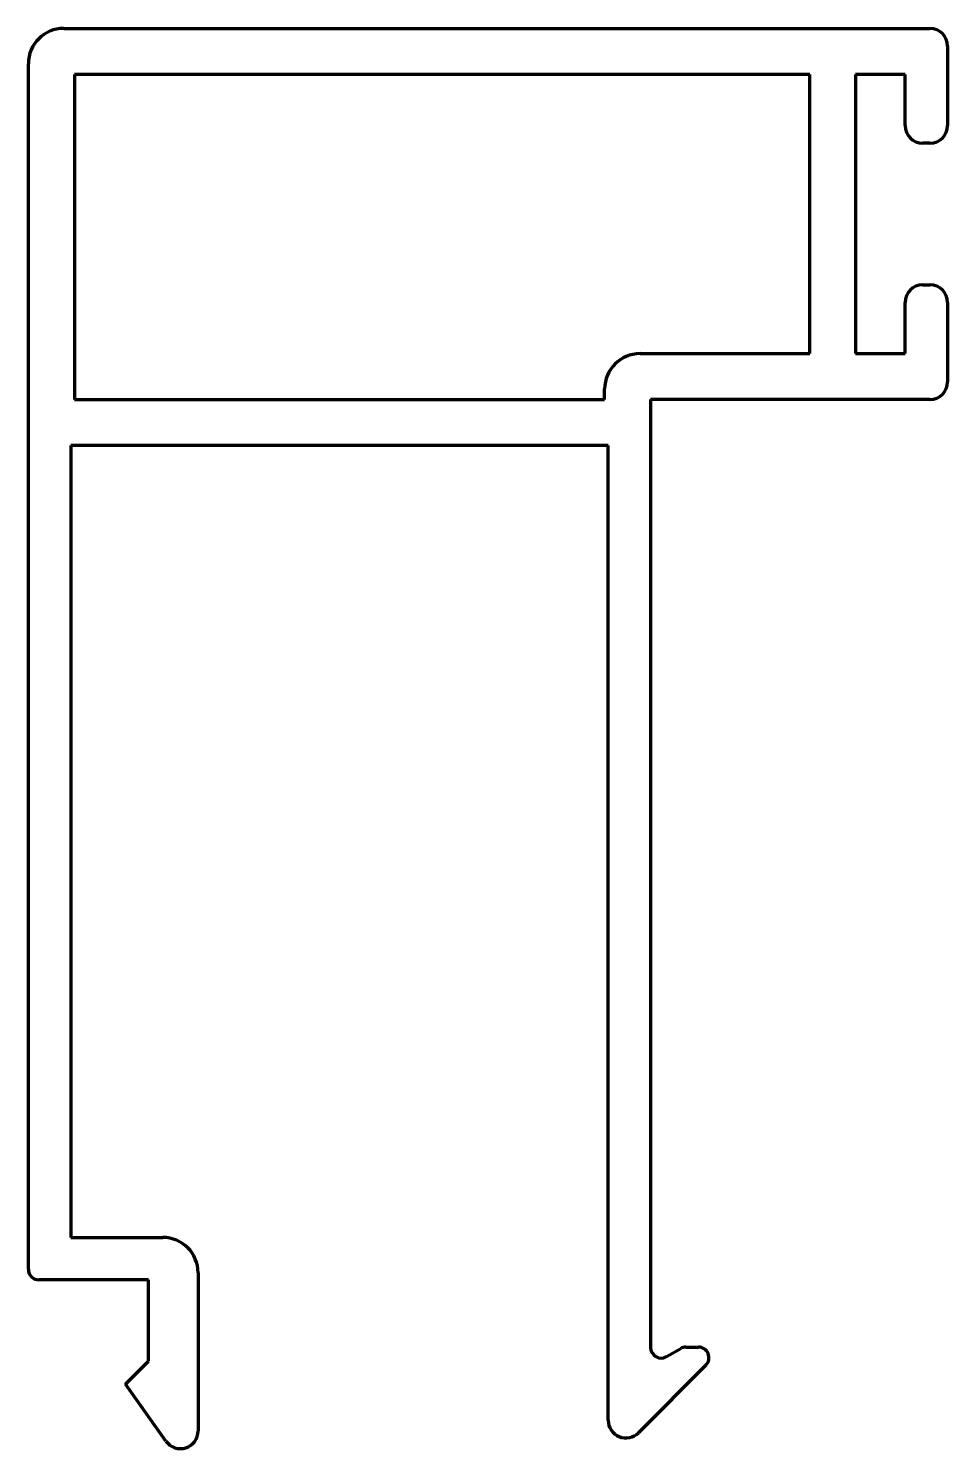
# Model space of a CAD drawing. Header units: millimetres. Extents: x 33.5 to 59.5, y 12 to 52.1.
import ezdxf

# ---------------------------------------------------------------- set-up
doc = ezdxf.new("R2010")
doc.units = ezdxf.units.MM

msp = doc.modelspace()

# ---------------------------------------------------------------- linework, layer by layer
at = {"color": 7, "lineweight": 100}
for p, q in [((34.457, 52.138), (58.957, 52.138)), ((59.457, 51.638), (59.457, 49.388)), ((33.457, 17.038), (33.457, 51.138)), ((34.757, 50.838), (34.757, 41.638)), ((55.557, 50.838), (34.757, 50.838)), ((55.557, 42.938), (55.557, 50.838)), ((58.257, 50.838), (56.857, 50.838)), ((56.857, 50.838), (56.857, 42.938)), ((58.257, 49.388), (58.257, 50.838)), ((58.957, 48.888), (58.757, 48.888)), ((58.757, 44.888), (58.957, 44.888)), ((58.257, 42.938), (58.257, 44.388)), ((59.457, 44.388), (59.457, 42.138)), ((50.757, 42.938), (55.557, 42.938)), ((56.857, 42.938), (58.257, 42.938)), ((49.757, 41.638), (49.757, 41.938)), ((34.757, 41.638), (49.757, 41.638)), ((58.957, 41.638), (51.057, 41.638)), ((51.057, 41.638), (51.057, 14.827)), ((49.857, 40.338), (34.657, 40.338)), ((34.657, 40.338), (34.657, 17.938)), ((49.857, 12.765), (49.857, 40.338)), ((34.657, 17.938), (37.257, 17.938)), ((38.257, 16.938), (38.257, 12.465)), ((36.857, 16.738), (33.757, 16.738)), ((36.857, 14.438), (36.857, 16.738)), ((51.507, 14.567), (51.907, 14.798)), ((52.057, 14.838), (52.407, 14.838)), ((36.207, 13.788), (36.857, 14.438)), ((52.62, 14.326), (50.711, 12.412)), ((37.349, 12.176), (36.207, 13.788))]:
    msp.add_line(p, q, dxfattribs=at)
for centre, radius, start, end in [((34.457, 51.138), 1, 90, 180), ((58.957, 51.638), 0.5, 0, 90), ((58.757, 49.388), 0.5, 180, 270), ((58.957, 49.388), 0.5, 270, 0), ((58.757, 44.388), 0.5, 90, 180), ((58.957, 44.388), 0.5, 0, 90), ((50.757, 41.938), 1, 90, 180), ((58.957, 42.138), 0.5, 270, 0), ((37.257, 16.938), 1, 0, 90), ((33.757, 17.038), 0.3, 180, 270), ((51.357, 14.827), 0.3, 180, 300), ((52.057, 14.538), 0.3, 90, 120), ((52.407, 14.538), 0.3, 315.0874, 90), ((37.757, 12.465), 0.5, 215.3149, 360), ((50.357, 12.765), 0.5, 180, 315.0874)]:
    msp.add_arc(centre, radius, start, end, dxfattribs=at)

doc.saveas('drawing.dxf')
